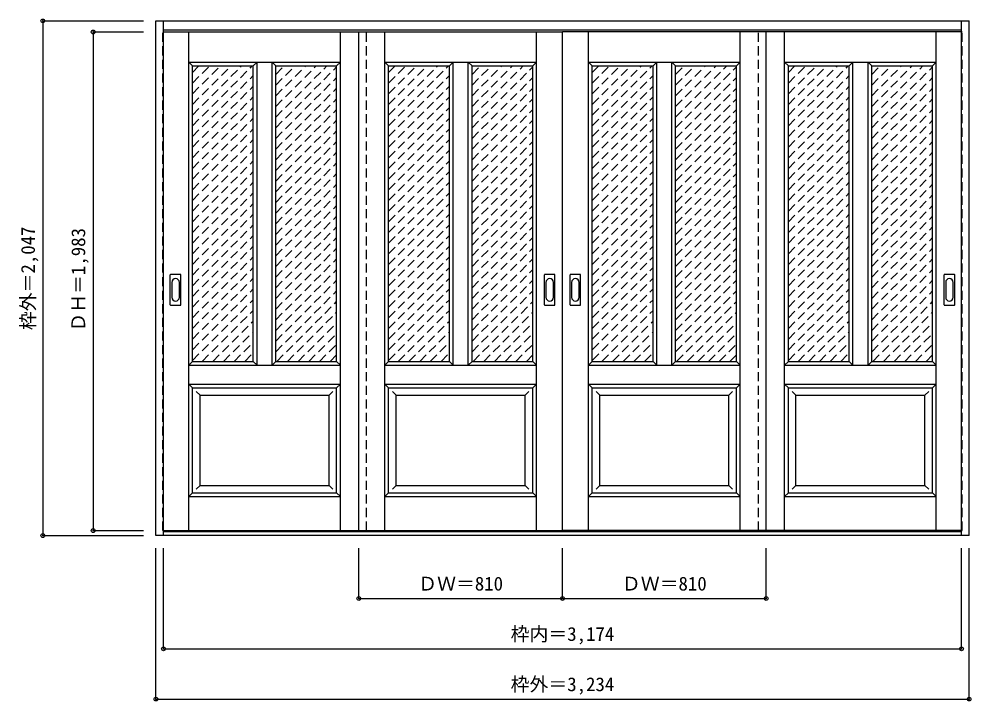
# Model space of a CAD drawing. Units: millimetres, scale not verified. Extents: x -2118 to 1668, y -1701 to 1011.
import ezdxf
from ezdxf.enums import TextEntityAlignment as Align

# ---------------------------------------------------------------- set-up
doc = ezdxf.new("R2010")
doc.units = ezdxf.units.MM
doc.header["$LTSCALE"] = 30
doc.header["$PDMODE"] = 32
doc.header["$PDSIZE"] = 15
doc.linetypes.add('DASHED1', pattern=[1.8, 1.2, -0.6])
doc.layers.add('0-0', color=4, linetype='DASHED1')
doc.layers.add('0-1_寸法', color=7, linetype='Continuous')
doc.styles.add('ＭＳ ゴシック', font='')
doc.styles.get('ＭＳ ゴシック').set_extended_font_data('MS Gothic')

msp = doc.modelspace()

# ---------------------------------------------------------------- linework, layer by layer
at = {"layer": '0-0', "color": 3, "linetype": 'Continuous'}
for p, q in [((-1573.38, 1003.74), (1660.62, 1003.74)), ((-1573.38, -1043.26), (-1573.38, 1003.74)), ((-1543.38, -1043.26), (-1543.38, 1003.74)), ((1630.62, -1043.26), (1630.62, 1003.74)), ((1660.62, -1043.26), (1660.62, 1003.74)), ((-1543.38, 967.74), (1630.62, 967.74)), ((-1543.38, 959.74), (43.62, 959.74)), ((-766.38, -1023.26), (-766.38, 959.74)), ((43.62, -1023.26), (43.62, 959.74)), ((1630.62, 959.74), (43.62, 959.74)), ((853.62, -1023.26), (853.62, 959.74)), ((-1427.88, -350.26), (-1427.88, 824.74)), ((-1427.88, 824.74), (-1186.38, 824.74)), ((-1186.38, -350.26), (-1186.38, 824.74)), ((-1096.38, 824.74), (-854.88, 824.74)), ((-1096.38, -350.26), (-1096.38, 824.74)), ((-854.88, -350.26), (-854.88, 824.74)), ((-647.88, -350.26), (-647.88, 824.74)), ((-647.88, 824.74), (-406.38, 824.74)), ((-406.38, -350.26), (-406.38, 824.74)), ((-316.38, 824.74), (-74.88, 824.74)), ((-316.38, -350.26), (-316.38, 824.74)), ((-74.88, -350.26), (-74.88, 824.74)), ((162.12, -350.26), (162.12, 824.74)), ((162.12, 824.74), (403.62, 824.74)), ((403.62, -350.26), (403.62, 824.74)), ((493.62, 824.74), (735.12, 824.74)), ((493.62, -350.26), (493.62, 824.74)), ((735.12, -350.26), (735.12, 824.74)), ((942.12, -350.26), (942.12, 824.74)), ((942.12, 824.74), (1183.62, 824.74)), ((1183.62, -350.26), (1183.62, 824.74)), ((1273.62, 824.74), (1515.12, 824.74)), ((1273.62, -350.26), (1273.62, 824.74)), ((1515.12, -350.26), (1515.12, 824.74)), ((-1516.38, -125.26), (-1516.38, -6.26)), ((-1475.88, -4.76), (-1514.88, -4.76)), ((-1474.38, -125.26), (-1474.38, -6.26)), ((-28.38, -125.26), (-28.38, -6.26)), ((12.12, -4.76), (-26.88, -4.76)), ((13.62, -125.26), (13.62, -6.26)), ((73.62, -125.26), (73.62, -6.26)), ((114.12, -4.76), (75.12, -4.76)), ((115.62, -125.26), (115.62, -6.26)), ((1561.62, -125.26), (1561.62, -6.26)), ((1602.12, -4.76), (1563.12, -4.76)), ((1603.62, -125.26), (1603.62, -6.26)), ((-1514.88, -126.76), (-1475.88, -126.76)), ((-26.88, -126.76), (12.12, -126.76)), ((75.12, -126.76), (114.12, -126.76)), ((1563.12, -126.76), (1602.12, -126.76)), ((-1427.88, -350.26), (-1186.38, -350.26)), ((-1096.38, -350.26), (-854.88, -350.26)), ((-647.88, -350.26), (-406.38, -350.26)), ((-316.38, -350.26), (-74.88, -350.26)), ((162.12, -350.26), (403.62, -350.26)), ((493.62, -350.26), (735.12, -350.26)), ((942.12, -350.26), (1183.62, -350.26)), ((1273.62, -350.26), (1515.12, -350.26)), ((-1427.88, -455.26), (-854.88, -455.26)), ((-1427.88, -873.26), (-1427.88, -455.26)), ((-854.88, -873.26), (-854.88, -455.26)), ((-647.88, -455.26), (-74.88, -455.26)), ((-647.88, -873.26), (-647.88, -455.26)), ((-74.88, -873.26), (-74.88, -455.26)), ((162.12, -455.26), (735.12, -455.26)), ((162.12, -873.26), (162.12, -455.26)), ((735.12, -873.26), (735.12, -455.26)), ((942.12, -455.26), (1515.12, -455.26)), ((942.12, -873.26), (942.12, -455.26)), ((1515.12, -873.26), (1515.12, -455.26)), ((-1427.88, -873.26), (-854.88, -873.26)), ((-647.88, -873.26), (-74.88, -873.26)), ((162.12, -873.26), (735.12, -873.26)), ((942.12, -873.26), (1515.12, -873.26)), ((1660.62, -1043.26), (-1573.38, -1043.26)), ((-1543.38, -1023.26), (43.62, -1023.26)), ((1630.62, -1028.26), (-1543.38, -1028.26)), ((1630.62, -1023.26), (43.62, -1023.26))]:
    msp.add_line(p, q, dxfattribs=at)
at = {"layer": '0-0', "color": 7, "linetype": 'Continuous'}
for p, q in [((-1442.88, -1023.26), (-1442.88, 959.74)), ((-839.88, -1023.26), (-839.88, 959.74)), ((-662.88, -1023.26), (-662.88, 959.74)), ((-59.88, -1023.26), (-59.88, 959.74)), ((147.12, -1023.26), (147.12, 959.74)), ((750.12, -1023.26), (750.12, 959.74)), ((927.12, -1023.26), (927.12, 959.74)), ((1530.12, -1023.26), (1530.12, 959.74)), ((-1442.88, 839.74), (-1427.88, 824.74)), ((-1442.88, 839.74), (-839.88, 839.74)), ((-1171.38, 839.74), (-1186.38, 824.74)), ((-1171.38, -365.26), (-1171.38, 839.74)), ((-1111.38, 839.74), (-1096.38, 824.74)), ((-1111.38, -365.26), (-1111.38, 839.74)), ((-839.88, 839.74), (-854.88, 824.74)), ((-662.88, 839.74), (-647.88, 824.74)), ((-662.88, 839.74), (-59.88, 839.74)), ((-391.38, 839.74), (-406.38, 824.74)), ((-391.38, -365.26), (-391.38, 839.74)), ((-331.38, 839.74), (-316.38, 824.74)), ((-331.38, -365.26), (-331.38, 839.74)), ((-59.88, 839.74), (-74.88, 824.74)), ((147.12, 839.74), (162.12, 824.74)), ((147.12, 839.74), (750.12, 839.74)), ((418.62, 839.74), (403.62, 824.74)), ((418.62, -365.26), (418.62, 839.74)), ((478.62, 839.74), (493.62, 824.74)), ((478.62, -365.26), (478.62, 839.74)), ((750.12, 839.74), (735.12, 824.74)), ((927.12, 839.74), (942.12, 824.74)), ((927.12, 839.74), (1530.12, 839.74)), ((1198.62, 839.74), (1183.62, 824.74)), ((1198.62, -365.26), (1198.62, 839.74)), ((1258.62, 839.74), (1273.62, 824.74)), ((1258.62, -365.26), (1258.62, 839.74)), ((1530.12, 839.74), (1515.12, 824.74)), ((-1510.38, -36.16), (-1510.38, -95.36)), ((-1480.38, -95.36), (-1480.38, -36.16)), ((-22.38, -36.16), (-22.38, -95.36)), ((7.62, -95.36), (7.62, -36.16)), ((79.62, -36.16), (79.62, -95.36)), ((109.62, -95.36), (109.62, -36.16)), ((1567.62, -36.16), (1567.62, -95.36)), ((1597.62, -95.36), (1597.62, -36.16)), ((-1427.88, -350.26), (-1442.88, -365.26)), ((-1442.88, -365.26), (-839.88, -365.26)), ((-1186.38, -350.26), (-1171.38, -365.26)), ((-1111.38, -365.26), (-1096.38, -350.26)), ((-854.88, -350.26), (-839.88, -365.26)), ((-647.88, -350.26), (-662.88, -365.26)), ((-662.88, -365.26), (-59.88, -365.26)), ((-406.38, -350.26), (-391.38, -365.26)), ((-331.38, -365.26), (-316.38, -350.26)), ((-74.88, -350.26), (-59.88, -365.26)), ((162.12, -350.26), (147.12, -365.26)), ((147.12, -365.26), (750.12, -365.26)), ((403.62, -350.26), (418.62, -365.26)), ((478.62, -365.26), (493.62, -350.26)), ((735.12, -350.26), (750.12, -365.26)), ((942.12, -350.26), (927.12, -365.26)), ((927.12, -365.26), (1530.12, -365.26)), ((1183.62, -350.26), (1198.62, -365.26)), ((1258.62, -365.26), (1273.62, -350.26)), ((1515.12, -350.26), (1530.12, -365.26)), ((-1442.88, -440.26), (-1427.88, -455.26)), ((-1442.88, -440.26), (-839.88, -440.26)), ((-839.88, -440.26), (-854.88, -455.26)), ((-662.88, -440.26), (-647.88, -455.26)), ((-662.88, -440.26), (-59.88, -440.26)), ((-59.88, -440.26), (-74.88, -455.26)), ((147.12, -440.26), (162.12, -455.26)), ((147.12, -440.26), (750.12, -440.26)), ((750.12, -440.26), (735.12, -455.26)), ((927.12, -440.26), (942.12, -455.26)), ((927.12, -440.26), (1530.12, -440.26)), ((1530.12, -440.26), (1515.12, -455.26)), ((-1412.88, -470.26), (-1397.88, -485.26)), ((-1397.88, -843.26), (-1397.88, -485.26)), ((-1397.88, -485.26), (-884.88, -485.26)), ((-869.88, -470.26), (-884.88, -485.26)), ((-884.88, -843.26), (-884.88, -485.26)), ((-632.88, -470.26), (-617.88, -485.26)), ((-617.88, -843.26), (-617.88, -485.26)), ((-617.88, -485.26), (-104.88, -485.26)), ((-89.88, -470.26), (-104.88, -485.26)), ((-104.88, -843.26), (-104.88, -485.26)), ((177.12, -470.26), (192.12, -485.26)), ((192.12, -843.26), (192.12, -485.26)), ((192.12, -485.26), (705.12, -485.26)), ((720.12, -470.26), (705.12, -485.26)), ((705.12, -843.26), (705.12, -485.26)), ((957.12, -470.26), (972.12, -485.26)), ((972.12, -843.26), (972.12, -485.26)), ((972.12, -485.26), (1485.12, -485.26)), ((1500.12, -470.26), (1485.12, -485.26)), ((1485.12, -843.26), (1485.12, -485.26)), ((-1397.88, -843.26), (-1412.88, -858.26)), ((-1397.88, -843.26), (-884.88, -843.26)), ((-884.88, -843.26), (-869.88, -858.26)), ((-617.88, -843.26), (-632.88, -858.26)), ((-617.88, -843.26), (-104.88, -843.26)), ((-104.88, -843.26), (-89.88, -858.26)), ((192.12, -843.26), (177.12, -858.26)), ((192.12, -843.26), (705.12, -843.26)), ((705.12, -843.26), (720.12, -858.26)), ((972.12, -843.26), (957.12, -858.26)), ((972.12, -843.26), (1485.12, -843.26)), ((1485.12, -843.26), (1500.12, -858.26)), ((-1427.88, -873.26), (-1442.88, -888.26)), ((-1442.88, -888.26), (-839.88, -888.26)), ((-854.88, -873.26), (-839.88, -888.26)), ((-647.88, -873.26), (-662.88, -888.26)), ((-662.88, -888.26), (-59.88, -888.26)), ((-74.88, -873.26), (-59.88, -888.26)), ((162.12, -873.26), (147.12, -888.26)), ((147.12, -888.26), (750.12, -888.26)), ((735.12, -873.26), (750.12, -888.26)), ((942.12, -873.26), (927.12, -888.26)), ((927.12, -888.26), (1530.12, -888.26)), ((1515.12, -873.26), (1530.12, -888.26))]:
    msp.add_line(p, q, dxfattribs=at)
at = {"layer": '0-0'}
for p, q in [((-736.38, -1023.26), (-736.38, 959.74)), ((823.62, -1023.26), (823.62, 959.74)), ((-1427.88, 587.06), (-1190.2, 824.74)), ((-1427.88, 629.49), (-1232.63, 824.74)), ((-1427.88, 671.92), (-1275.06, 824.74)), ((-1427.88, 714.34), (-1317.48, 824.74)), ((-1427.88, 756.77), (-1359.91, 824.74)), ((-1427.88, 799.19), (-1402.34, 824.74)), ((-1096.38, 621.58), (-893.22, 824.74)), ((-1096.38, 664), (-935.65, 824.74)), ((-1096.38, 706.43), (-978.07, 824.74)), ((-1096.38, 748.86), (-1020.5, 824.74)), ((-1096.38, 791.28), (-1062.93, 824.74)), ((-1096.38, 579.15), (-854.88, 820.65)), ((-647.88, 587.06), (-410.2, 824.74)), ((-647.88, 629.49), (-452.63, 824.74)), ((-647.88, 671.92), (-495.06, 824.74)), ((-647.88, 714.34), (-537.48, 824.74)), ((-647.88, 756.77), (-579.91, 824.74)), ((-647.88, 799.19), (-622.34, 824.74)), ((-316.38, 621.58), (-113.22, 824.74)), ((-316.38, 664), (-155.65, 824.74)), ((-316.38, 706.43), (-198.07, 824.74)), ((-316.38, 748.86), (-240.5, 824.74)), ((-316.38, 791.28), (-282.93, 824.74)), ((-316.38, 579.15), (-74.88, 820.65)), ((162.12, 587.06), (399.8, 824.74)), ((162.12, 629.49), (357.37, 824.74)), ((162.12, 671.92), (314.94, 824.74)), ((162.12, 714.34), (272.52, 824.74)), ((162.12, 756.77), (230.09, 824.74)), ((162.12, 799.19), (187.66, 824.74)), ((493.62, 621.58), (696.78, 824.74)), ((493.62, 664), (654.35, 824.74)), ((493.62, 706.43), (611.93, 824.74)), ((493.62, 748.86), (569.5, 824.74)), ((493.62, 791.28), (527.07, 824.74)), ((493.62, 579.15), (735.12, 820.65)), ((942.12, 587.06), (1179.8, 824.74)), ((942.12, 629.49), (1137.37, 824.74)), ((942.12, 671.92), (1094.94, 824.74)), ((942.12, 714.34), (1052.52, 824.74)), ((942.12, 756.77), (1010.09, 824.74)), ((942.12, 799.19), (967.66, 824.74)), ((1273.62, 621.58), (1476.78, 824.74)), ((1273.62, 664), (1434.35, 824.74)), ((1273.62, 706.43), (1391.93, 824.74)), ((1273.62, 748.86), (1349.5, 824.74)), ((1273.62, 791.28), (1307.07, 824.74)), ((1273.62, 579.15), (1515.12, 820.65)), ((-1427.88, 544.64), (-1186.38, 786.14)), ((-1096.38, 536.73), (-854.88, 778.23)), ((-647.88, 544.64), (-406.38, 786.14)), ((-316.38, 536.73), (-74.88, 778.23)), ((162.12, 544.64), (403.62, 786.14)), ((493.62, 536.73), (735.12, 778.23)), ((942.12, 544.64), (1183.62, 786.14)), ((1273.62, 536.73), (1515.12, 778.23)), ((-1427.88, 502.21), (-1186.38, 743.71)), ((-1096.38, 494.3), (-854.88, 735.8)), ((-647.88, 502.21), (-406.38, 743.71)), ((-316.38, 494.3), (-74.88, 735.8)), ((162.12, 502.21), (403.62, 743.71)), ((493.62, 494.3), (735.12, 735.8)), ((942.12, 502.21), (1183.62, 743.71)), ((1273.62, 494.3), (1515.12, 735.8)), ((-1427.88, 459.78), (-1186.38, 701.28)), ((-1096.38, 451.87), (-854.88, 693.37)), ((-647.88, 459.78), (-406.38, 701.28)), ((-316.38, 451.87), (-74.88, 693.37)), ((162.12, 459.78), (403.62, 701.28)), ((493.62, 451.87), (735.12, 693.37)), ((942.12, 459.78), (1183.62, 701.28)), ((1273.62, 451.87), (1515.12, 693.37)), ((-1427.88, 417.36), (-1186.38, 658.86)), ((-1096.38, 409.45), (-854.88, 650.95)), ((-647.88, 417.36), (-406.38, 658.86)), ((-316.38, 409.45), (-74.88, 650.95)), ((162.12, 417.36), (403.62, 658.86)), ((493.62, 409.45), (735.12, 650.95)), ((942.12, 417.36), (1183.62, 658.86)), ((1273.62, 409.45), (1515.12, 650.95)), ((-1427.88, 374.93), (-1186.38, 616.43)), ((-1096.38, 367.02), (-854.88, 608.52)), ((-647.88, 374.93), (-406.38, 616.43)), ((-316.38, 367.02), (-74.88, 608.52)), ((162.12, 374.93), (403.62, 616.43)), ((493.62, 367.02), (735.12, 608.52)), ((942.12, 374.93), (1183.62, 616.43)), ((1273.62, 367.02), (1515.12, 608.52)), ((-1427.88, 332.5), (-1186.38, 574)), ((-647.88, 332.5), (-406.38, 574)), ((162.12, 332.5), (403.62, 574)), ((942.12, 332.5), (1183.62, 574)), ((-1427.88, 290.08), (-1186.38, 531.58)), ((-1096.38, 324.59), (-854.88, 566.09)), ((-647.88, 290.08), (-406.38, 531.58)), ((-316.38, 324.59), (-74.88, 566.09)), ((162.12, 290.08), (403.62, 531.58)), ((493.62, 324.59), (735.12, 566.09)), ((942.12, 290.08), (1183.62, 531.58)), ((1273.62, 324.59), (1515.12, 566.09)), ((-1096.38, 282.17), (-854.88, 523.67)), ((-316.38, 282.17), (-74.88, 523.67)), ((493.62, 282.17), (735.12, 523.67)), ((1273.62, 282.17), (1515.12, 523.67)), ((-1427.88, 247.65), (-1186.38, 489.15)), ((-1096.38, 239.74), (-854.88, 481.24)), ((-647.88, 247.65), (-406.38, 489.15)), ((-316.38, 239.74), (-74.88, 481.24)), ((162.12, 247.65), (403.62, 489.15)), ((493.62, 239.74), (735.12, 481.24)), ((942.12, 247.65), (1183.62, 489.15)), ((1273.62, 239.74), (1515.12, 481.24)), ((-1427.88, 205.23), (-1186.38, 446.73)), ((-1096.38, 197.31), (-854.88, 438.81)), ((-647.88, 205.23), (-406.38, 446.73)), ((-316.38, 197.31), (-74.88, 438.81)), ((162.12, 205.23), (403.62, 446.73)), ((493.62, 197.31), (735.12, 438.81)), ((942.12, 205.23), (1183.62, 446.73)), ((1273.62, 197.31), (1515.12, 438.81)), ((-1427.88, 162.8), (-1186.38, 404.3)), ((-1096.38, 154.89), (-854.88, 396.39)), ((-647.88, 162.8), (-406.38, 404.3)), ((-316.38, 154.89), (-74.88, 396.39)), ((162.12, 162.8), (403.62, 404.3)), ((493.62, 154.89), (735.12, 396.39)), ((942.12, 162.8), (1183.62, 404.3)), ((1273.62, 154.89), (1515.12, 396.39)), ((-1427.88, 120.37), (-1186.38, 361.87)), ((-1096.38, 112.46), (-854.88, 353.96)), ((-647.88, 120.37), (-406.38, 361.87)), ((-316.38, 112.46), (-74.88, 353.96)), ((162.12, 120.37), (403.62, 361.87)), ((493.62, 112.46), (735.12, 353.96)), ((942.12, 120.37), (1183.62, 361.87)), ((1273.62, 112.46), (1515.12, 353.96)), ((-1427.88, 77.95), (-1186.38, 319.45)), ((-1096.38, 70.03), (-854.88, 311.53)), ((-647.88, 77.95), (-406.38, 319.45)), ((-316.38, 70.03), (-74.88, 311.53)), ((162.12, 77.95), (403.62, 319.45)), ((493.62, 70.03), (735.12, 311.53)), ((942.12, 77.95), (1183.62, 319.45)), ((1273.62, 70.03), (1515.12, 311.53)), ((-1427.88, 35.52), (-1186.38, 277.02)), ((-1096.38, 27.61), (-854.88, 269.11)), ((-647.88, 35.52), (-406.38, 277.02)), ((-316.38, 27.61), (-74.88, 269.11)), ((162.12, 35.52), (403.62, 277.02)), ((493.62, 27.61), (735.12, 269.11)), ((942.12, 35.52), (1183.62, 277.02)), ((1273.62, 27.61), (1515.12, 269.11)), ((-1427.88, -6.91), (-1186.38, 234.59)), ((-647.88, -6.91), (-406.38, 234.59)), ((162.12, -6.91), (403.62, 234.59)), ((942.12, -6.91), (1183.62, 234.59)), ((-1427.88, -49.33), (-1186.38, 192.17)), ((-1096.38, -14.82), (-854.88, 226.68)), ((-647.88, -49.33), (-406.38, 192.17)), ((-316.38, -14.82), (-74.88, 226.68)), ((162.12, -49.33), (403.62, 192.17)), ((493.62, -14.82), (735.12, 226.68)), ((942.12, -49.33), (1183.62, 192.17)), ((1273.62, -14.82), (1515.12, 226.68)), ((-1096.38, -57.24), (-854.88, 184.26)), ((-316.38, -57.24), (-74.88, 184.26)), ((493.62, -57.24), (735.12, 184.26)), ((1273.62, -57.24), (1515.12, 184.26)), ((-1427.88, -91.76), (-1186.38, 149.74)), ((-1096.38, -99.67), (-854.88, 141.83)), ((-647.88, -91.76), (-406.38, 149.74)), ((-316.38, -99.67), (-74.88, 141.83)), ((162.12, -91.76), (403.62, 149.74)), ((493.62, -99.67), (735.12, 141.83)), ((942.12, -91.76), (1183.62, 149.74)), ((1273.62, -99.67), (1515.12, 141.83)), ((-1427.88, -134.19), (-1186.38, 107.31)), ((-1096.38, -142.1), (-854.88, 99.4)), ((-647.88, -134.19), (-406.38, 107.31)), ((-316.38, -142.1), (-74.88, 99.4)), ((162.12, -134.19), (403.62, 107.31)), ((493.62, -142.1), (735.12, 99.4)), ((942.12, -134.19), (1183.62, 107.31)), ((1273.62, -142.1), (1515.12, 99.4)), ((-1427.88, -176.61), (-1186.38, 64.89)), ((-1096.38, -184.52), (-854.88, 56.98)), ((-647.88, -176.61), (-406.38, 64.89)), ((-316.38, -184.52), (-74.88, 56.98)), ((162.12, -176.61), (403.62, 64.89)), ((493.62, -184.52), (735.12, 56.98)), ((942.12, -176.61), (1183.62, 64.89)), ((1273.62, -184.52), (1515.12, 56.98)), ((-1427.88, -219.04), (-1186.38, 22.46)), ((-1096.38, -226.95), (-854.88, 14.55)), ((-647.88, -219.04), (-406.38, 22.46)), ((-316.38, -226.95), (-74.88, 14.55)), ((162.12, -219.04), (403.62, 22.46)), ((493.62, -226.95), (735.12, 14.55)), ((942.12, -219.04), (1183.62, 22.46)), ((1273.62, -226.95), (1515.12, 14.55)), ((-1427.88, -261.47), (-1186.38, -19.97)), ((-1096.38, -269.38), (-854.88, -27.88)), ((-647.88, -261.47), (-406.38, -19.97)), ((-316.38, -269.38), (-74.88, -27.88)), ((162.12, -261.47), (403.62, -19.97)), ((493.62, -269.38), (735.12, -27.88)), ((942.12, -261.47), (1183.62, -19.97)), ((1273.62, -269.38), (1515.12, -27.88)), ((-1427.88, -303.89), (-1186.38, -62.39)), ((-1096.38, -311.8), (-854.88, -70.3)), ((-647.88, -303.89), (-406.38, -62.39)), ((-316.38, -311.8), (-74.88, -70.3)), ((162.12, -303.89), (403.62, -62.39)), ((493.62, -311.8), (735.12, -70.3)), ((942.12, -303.89), (1183.62, -62.39)), ((1273.62, -311.8), (1515.12, -70.3)), ((-1427.88, -346.32), (-1186.38, -104.82)), ((-1092.41, -350.26), (-854.88, -112.73)), ((-647.88, -346.32), (-406.38, -104.82)), ((-312.41, -350.26), (-74.88, -112.73)), ((162.12, -346.32), (403.62, -104.82)), ((497.59, -350.26), (735.12, -112.73)), ((942.12, -346.32), (1183.62, -104.82)), ((1277.59, -350.26), (1515.12, -112.73)), ((-1389.4, -350.26), (-1186.38, -147.24)), ((-609.4, -350.26), (-406.38, -147.24)), ((200.6, -350.26), (403.62, -147.24)), ((980.6, -350.26), (1183.62, -147.24)), ((-1049.99, -350.26), (-854.88, -155.16)), ((-269.99, -350.26), (-74.88, -155.16)), ((540.01, -350.26), (735.12, -155.16)), ((1320.01, -350.26), (1515.12, -155.16)), ((-1346.97, -350.26), (-1186.38, -189.67)), ((-1007.56, -350.26), (-854.88, -197.58)), ((-566.97, -350.26), (-406.38, -189.67)), ((-227.56, -350.26), (-74.88, -197.58)), ((243.03, -350.26), (403.62, -189.67)), ((582.44, -350.26), (735.12, -197.58)), ((1023.03, -350.26), (1183.62, -189.67)), ((1362.44, -350.26), (1515.12, -197.58)), ((-1304.54, -350.26), (-1186.38, -232.1)), ((-965.13, -350.26), (-854.88, -240.01)), ((-524.54, -350.26), (-406.38, -232.1)), ((-185.13, -350.26), (-74.88, -240.01)), ((285.46, -350.26), (403.62, -232.1)), ((624.87, -350.26), (735.12, -240.01)), ((1065.46, -350.26), (1183.62, -232.1)), ((1404.87, -350.26), (1515.12, -240.01)), ((-1262.12, -350.26), (-1186.38, -274.52)), ((-922.71, -350.26), (-854.88, -282.43)), ((-482.12, -350.26), (-406.38, -274.52)), ((-142.71, -350.26), (-74.88, -282.43)), ((327.88, -350.26), (403.62, -274.52)), ((667.29, -350.26), (735.12, -282.43)), ((1107.88, -350.26), (1183.62, -274.52)), ((1447.29, -350.26), (1515.12, -282.43)), ((-1219.69, -350.26), (-1186.38, -316.95)), ((-880.28, -350.26), (-854.88, -324.86)), ((-439.69, -350.26), (-406.38, -316.95)), ((-100.28, -350.26), (-74.88, -324.86)), ((370.31, -350.26), (403.62, -316.95)), ((709.72, -350.26), (735.12, -324.86)), ((1150.31, -350.26), (1183.62, -316.95)), ((1489.72, -350.26), (1515.12, -324.86))]:
    msp.add_line(p, q, dxfattribs=at)
for points in [[(-1543.38, -1023.26), (-1546.38, -1023.26), (-1546.38, 959.74), (-1543.38, 959.74)], [(1630.62, -1023.26), (1633.62, -1023.26), (1633.62, 959.74), (1630.62, 959.74)]]:
    msp.add_lwpolyline(points, dxfattribs=at)
at = {"layer": '0-0', "color": 3, "linetype": 'Continuous'}
for centre, start, end in [((-1514.88, -6.26), 90, 180), ((-1475.88, -6.26), 0, 90), ((-26.88, -6.26), 90, 180), ((12.12, -6.26), 0, 90), ((75.12, -6.26), 90, 180), ((114.12, -6.26), 0, 90), ((1563.12, -6.26), 90, 180), ((1602.12, -6.26), 0, 90), ((-1514.88, -125.26), 180, 270), ((-1475.88, -125.26), 270, 0), ((-26.88, -125.26), 180, 270), ((12.12, -125.26), 270, 0), ((75.12, -125.26), 180, 270), ((114.12, -125.26), 270, 0), ((1563.12, -125.26), 180, 270), ((1602.12, -125.26), 270, 0)]:
    msp.add_arc(centre, 1.5, start, end, dxfattribs=at)
at = {"layer": '0-0', "color": 7, "linetype": 'Continuous'}
for centre, start, end in [((-1495.38, -36.16), 0, 180), ((-7.38, -36.16), 0, 180), ((94.62, -36.16), 0, 180), ((1582.62, -36.16), 0, 180), ((-1495.38, -95.36), 180, 0), ((-7.38, -95.36), 180, 0), ((94.62, -95.36), 180, 0), ((1582.62, -95.36), 180, 0)]:
    msp.add_arc(centre, 15, start, end, dxfattribs=at)
at = {"layer": '0-1_寸法', "color": 4}
for p, q in [((-2023.38, 1003.74), (-1623.38, 1003.74)), ((-2023.38, 1003.74), (-2023.38, -1043.26)), ((-1823.38, 959.74), (-1623.38, 959.74)), ((-1823.38, 959.74), (-1823.38, -1023.26)), ((-2023.38, -1043.26), (-1623.38, -1043.26)), ((-1823.38, -1023.26), (-1623.38, -1023.26)), ((-1573.38, -1693.26), (-1573.38, -1093.26)), ((-1543.38, -1493.26), (-1543.38, -1093.26)), ((-766.38, -1293.26), (-766.38, -1093.26)), ((43.62, -1293.26), (43.62, -1093.26)), ((853.62, -1293.26), (853.62, -1093.26)), ((-766.38, -1293.26), (853.62, -1293.26))]:
    msp.add_line(p, q, dxfattribs=at)
for points in [[(-1573.38, -1693.26), (1660.62, -1693.26), (1660.62, -1093.26)], [(-1543.38, -1493.26), (1630.62, -1493.26), (1630.62, -1093.26)]]:
    msp.add_lwpolyline(points, dxfattribs=at)
at = {"layer": '0-1_寸法'}
for p in [(-2023.38, 1003.74), (-1823.38, 959.74), (-1823.38, -1023.26), (-2023.38, -1043.26), (-766.38, -1293.26), (43.62, -1293.26), (853.62, -1293.26), (-1543.38, -1493.26), (1630.62, -1493.26), (-1573.38, -1693.26), (1660.62, -1693.26)]:
    msp.add_point(p, dxfattribs=at)

# ---------------------------------------------------------------- texts
at = {"layer": '0-1_寸法', "style": 'ＭＳ ゴシック'}
for s, p in [('枠外＝2,047', (-2038.38, -226.01)), ('ＤＨ＝1,983', (-1838.38, -232.01))]:
    msp.add_text(s, height=54.99, rotation=90, dxfattribs=at).set_placement(p, align=Align.BOTTOM_LEFT)
for s, p in [('ＤＷ＝810', (-530.13, -1278.26)), ('ＤＷ＝810', (279.87, -1278.26)), ('枠内＝3,174', (-162.63, -1478.26)), ('枠外＝3,234', (-162.63, -1678.26))]:
    msp.add_text(s, height=54.99, dxfattribs=at).set_placement(p, align=Align.BOTTOM_LEFT)

doc.saveas('drawing.dxf')
